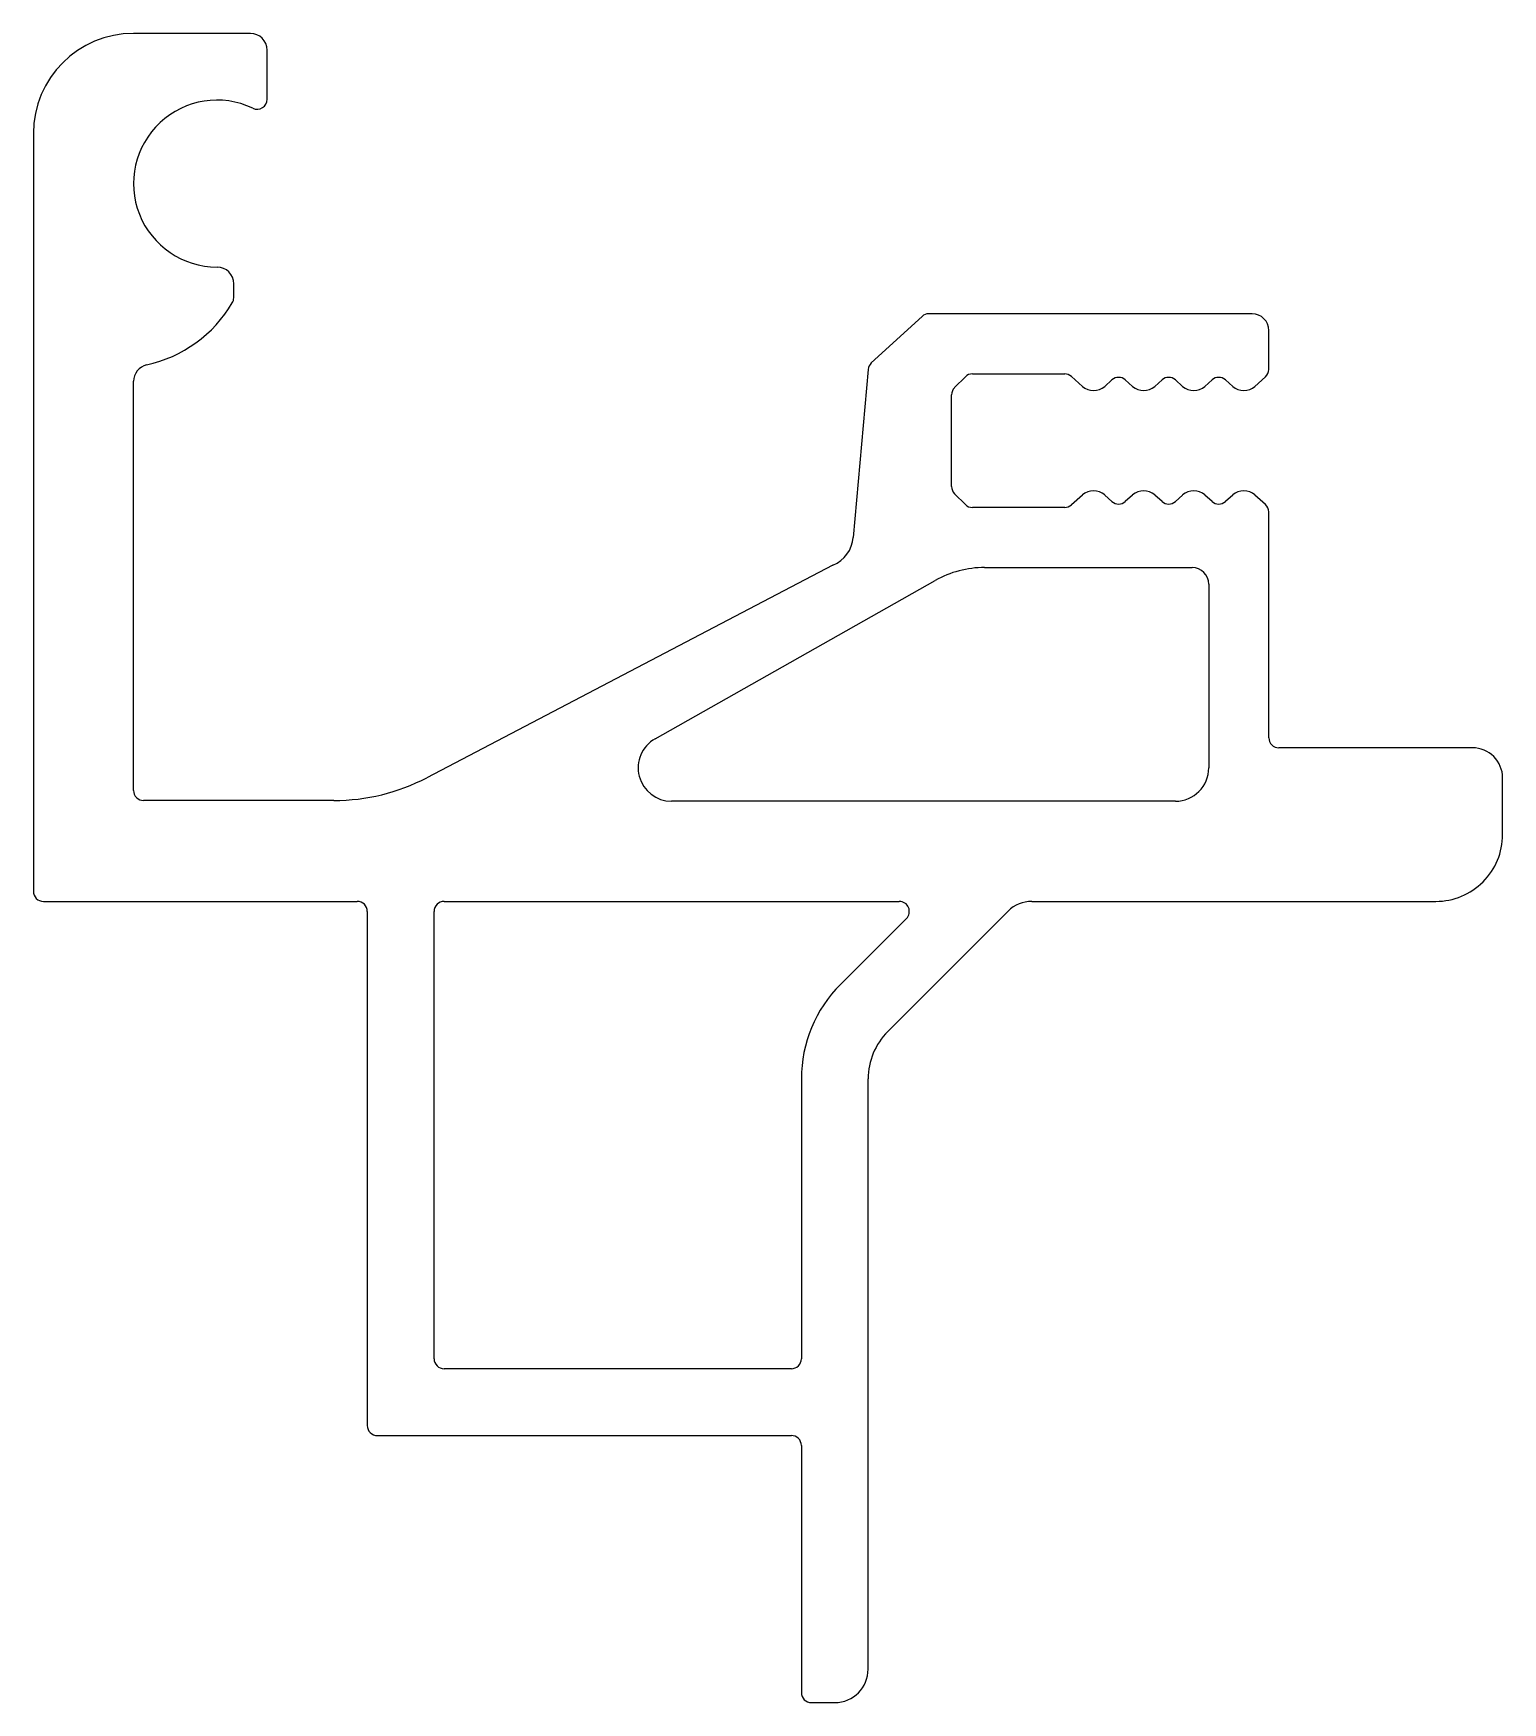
# Model space of a CAD drawing. Extents: x 440.6 to 484.6, y 907.3 to 957.3.
import ezdxf

# ---------------------------------------------------------------- set-up
doc = ezdxf.new("R2010")
doc.units = 0
doc.layers.get('0').update_dxf_attribs({"linetype": 'CONTINUOUS'})

msp = doc.modelspace()

# ---------------------------------------------------------------- linework, layer by layer
for p, q in [((447.055, 957.344), (443.555, 957.344)), ((447.555, 955.374), (447.555, 956.844)), ((440.555, 954.344), (440.555, 931.644)), ((446.555, 949.424), (446.555, 949.844)), ((467.169, 948.865), (465.648, 947.472)), ((477.055, 948.944), (467.372, 948.944)), ((477.555, 947.278), (477.555, 948.444)), ((465.552, 947.277), (465.108, 942.245)), ((468.143, 946.732), (468.467, 947.056)), ((468.679, 947.144), (471.441, 947.144)), ((471.641, 947.067), (471.972, 946.771)), ((477.139, 946.771), (477.455, 947.054)), ((443.555, 934.666), (443.555, 946.923)), ((468.055, 943.768), (468.055, 946.519)), ((472.639, 946.771), (472.855, 946.965)), ((473.255, 946.965), (473.472, 946.771)), ((474.139, 946.771), (474.355, 946.965)), ((474.755, 946.965), (474.972, 946.771)), ((475.639, 946.771), (475.855, 946.965)), ((476.255, 946.965), (476.472, 946.771)), ((468.467, 943.232), (468.143, 943.556)), ((471.972, 943.516), (471.641, 943.22)), ((472.855, 943.323), (472.639, 943.516)), ((473.472, 943.516), (473.255, 943.323)), ((474.355, 943.323), (474.139, 943.516)), ((474.972, 943.516), (474.755, 943.323)), ((475.855, 943.323), (475.639, 943.516)), ((476.472, 943.516), (476.255, 943.323)), ((477.455, 943.233), (477.139, 943.516)), ((471.441, 943.144), (468.679, 943.144)), ((477.555, 936.244), (477.555, 943.01)), ((464.499, 941.41), (452.336, 935.049)), ((469.041, 941.344), (475.255, 941.344)), ((459.175, 936.214), (467.565, 940.956)), ((475.755, 940.844), (475.755, 935.344)), ((483.655, 935.944), (477.855, 935.944)), ((484.555, 933.344), (484.555, 935.044)), ((449.555, 934.366), (443.855, 934.366)), ((474.755, 934.344), (459.667, 934.344)), ((440.855, 931.344), (450.255, 931.344)), ((450.555, 931.044), (450.555, 915.644)), ((452.555, 917.644), (452.555, 931.044)), ((452.855, 931.344), (466.488, 931.344)), ((466.141, 927.444), (469.748, 931.051)), ((470.455, 931.344), (482.555, 931.344)), ((466.7, 930.832), (464.727, 928.858)), ((463.555, 926.03), (463.555, 917.644)), ((465.555, 908.344), (465.555, 926.03)), ((463.255, 917.344), (452.855, 917.344)), ((450.855, 915.344), (463.255, 915.344)), ((463.555, 915.044), (463.555, 907.644)), ((463.855, 907.344), (464.555, 907.344))]:
    msp.add_line(p, q)
for centre, radius, start, end in [((443.555, 954.344), 3, 90, 180), ((447.055, 956.844), 0.5, 0, 90), ((446.055, 952.844), 2.5, 64.6223, 270.0018), ((447.255, 955.373), 0.3, 244.6127, 0.0044), ((446.055, 949.844), 0.5, 0, 90), ((443.074, 951.315), 4, 282.5876, 329.2762), ((446.255, 949.424), 0.3, 329.2582, 359.9799), ((467.372, 948.644), 0.3, 89.9949, 132.4826), ((477.055, 948.444), 0.5, 0, 90), ((444.055, 946.923), 0.5, 102.5956, 180.0018), ((465.85, 947.25), 0.3, 132.4944, 174.9745), ((468.679, 946.844), 0.3, 89.9944, 134.9991), ((471.441, 946.844), 0.3, 48.1906, 90.0147), ((473.055, 946.741), 0.3, 48.2022, 131.7978), ((474.555, 946.741), 0.3, 48.2022, 131.7978), ((476.055, 946.741), 0.3, 48.2022, 131.7978), ((477.255, 947.278), 0.3, 311.8166, 0.0033), ((468.355, 946.519), 0.3, 134.9939, 179.9963), ((472.305, 947.144), 0.5, 228.1834, 311.8166), ((473.805, 947.144), 0.5, 228.1834, 311.8166), ((475.305, 947.144), 0.5, 228.1834, 311.8166), ((476.805, 947.144), 0.5, 228.1834, 311.8166), ((468.355, 943.768), 0.3, 180.0037, 225.0061), ((472.305, 943.144), 0.5, 48.1834, 131.8166), ((473.805, 943.144), 0.5, 48.1834, 131.8166), ((475.305, 943.144), 0.5, 48.1834, 131.8166), ((476.805, 943.144), 0.5, 48.1834, 131.8166), ((468.679, 943.444), 0.3, 225.0009, 270.0056), ((471.441, 943.444), 0.3, 269.9853, 311.8094), ((473.055, 943.546), 0.3, 228.2022, 311.7978), ((474.555, 943.546), 0.3, 228.2022, 311.7978), ((476.055, 943.546), 0.3, 228.2022, 311.7978), ((477.255, 943.01), 0.3, 359.9967, 48.1834), ((464.112, 942.333), 1, 292.7458, 354.9641), ((469.041, 938.344), 3, 90.0009, 119.4694), ((475.255, 940.844), 0.5, 0, 90), ((459.667, 935.344), 1, 119.4691, 269.9993), ((477.855, 936.244), 0.3, 180, 270.0092), ((483.655, 935.044), 0.9, 360, 90.0016), ((449.555, 940.366), 6, 270.0006, 297.6086), ((474.755, 935.344), 1, 270, 0), ((443.855, 934.666), 0.3, 180, 270.0093), ((482.555, 933.344), 2, 270, 0.0005), ((440.855, 931.644), 0.3, 180, 270.0093), ((450.255, 931.044), 0.3, 360, 90.0093), ((452.855, 931.044), 0.3, 89.9907, 180), ((466.488, 931.044), 0.3, 315.0012, 89.9809), ((470.455, 930.344), 1, 89.9973, 134.9999), ((467.555, 926.03), 4, 135.0013, 180.0009), ((467.555, 926.03), 2, 134.9988, 179.999), ((452.855, 917.644), 0.3, 180, 270.0093), ((463.255, 917.644), 0.3, 269.9907, 0), ((450.855, 915.644), 0.3, 180, 270.0093), ((463.255, 915.044), 0.3, 360, 90.0093), ((464.555, 908.344), 1, 270, 0), ((463.855, 907.644), 0.3, 180, 270.0093)]:
    msp.add_arc(centre, radius, start, end)

doc.saveas('drawing.dxf')
